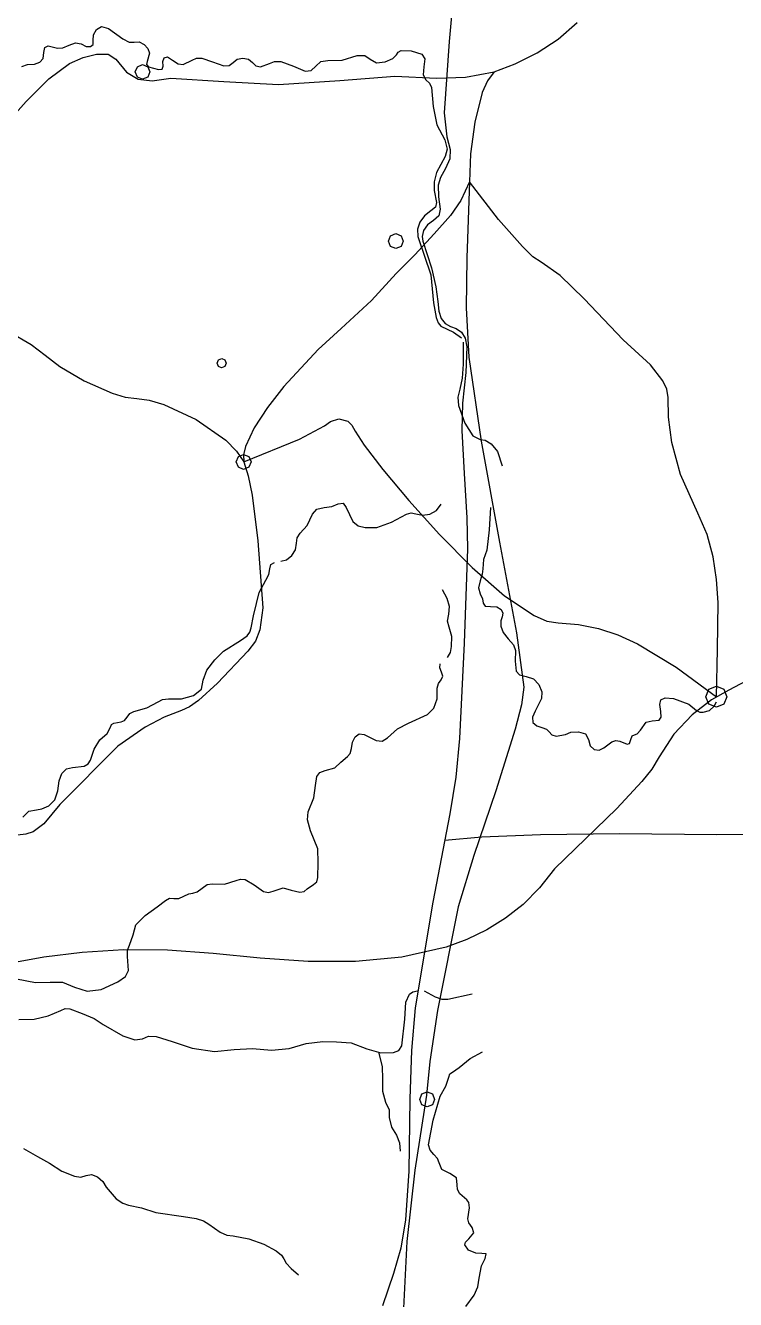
# Model space of a CAD drawing. Extents: x 59 to 518, y 17 to 555.
# Drawn here: x 358.9 to 417, y 130.7 to 234.8 of the extents above; entities that cross this region are included whole.
import ezdxf

# ---------------------------------------------------------------- set-up
doc = ezdxf.new("R2010")
doc.units = 0

msp = doc.modelspace()

# ---------------------------------------------------------------- linework, layer by layer
at = {"layer": '1'}
for p, q in [((394.32017, 241.844626), (393.569326, 233.506992)), ((364.495595, 234.054907), (364.737264, 234.494722)), ((364.737264, 234.494722), (365.161695, 234.725515)), ((365.161695, 234.725515), (365.730027, 234.564393)), ((365.730027, 234.564393), (366.906449, 233.719361)), ((402.492123, 233.703118), (404.045817, 235.049943)), ((362.499908, 233.21458), (363.030032, 233.402952)), ((363.030032, 233.402952), (363.500824, 233.310271)), ((363.500824, 233.310271), (363.907769, 233.099024)), ((364.461309, 233.251335), (364.475547, 233.588965)), ((364.475547, 233.588965), (364.495595, 234.054907)), ((366.906449, 233.719361), (367.406323, 233.456867)), ((367.406323, 233.456867), (367.820937, 233.449263)), ((367.820937, 233.449263), (368.222481, 233.464725)), ((368.222481, 233.464725), (368.630871, 233.257838)), ((393.569326, 233.506992), (393.16588, 227.675026)), ((400.767674, 232.569576), (402.492123, 233.703118)), ((360.37552, 232.127746), (360.435544, 232.613183)), ((360.435544, 232.613183), (360.511716, 233.020414)), ((360.511716, 233.020414), (360.78325, 233.15324)), ((360.78325, 233.15324), (361.548204, 232.961727)), ((361.548204, 232.961727), (361.982087, 232.986917)), ((361.982087, 232.986917), (362.499908, 233.21458)), ((363.647512, 232.198601), (364.757253, 232.477449)), ((363.907769, 233.099024), (364.24999, 233.0837)), ((364.24999, 233.0837), (364.461309, 233.251335)), ((364.757253, 232.477449), (365.701167, 232.45745)), ((365.701167, 232.45745), (366.326356, 232.054735)), ((368.630871, 233.257838), (368.947915, 232.92018)), ((369.075417, 232.543332), (368.88408, 231.881611)), ((368.947915, 232.92018), (369.075417, 232.543332)), ((370.285924, 232.160438), (370.552265, 232.243148)), ((370.552265, 232.243148), (370.955362, 231.9863)), ((384.824422, 231.9863), (386.051248, 232.360641)), ((386.051248, 232.360641), (386.675095, 232.368242)), ((386.675095, 232.368242), (387.122762, 232.055797)), ((388.974627, 232.105158), (389.282462, 232.404693)), ((389.282462, 232.404693), (389.408392, 232.625587)), ((389.408392, 232.625587), (389.665224, 232.761615)), ((389.665224, 232.761615), (390.468142, 232.752884)), ((390.468142, 232.752884), (391.355155, 232.456419)), ((391.355155, 232.456419), (391.583703, 232.086285)), ((398.985216, 231.668213), (400.767674, 232.569576)), ((358.647807, 231.456964), (359.111924, 231.637755)), ((359.111924, 231.637755), (359.681333, 231.653095)), ((359.681333, 231.653095), (360.113324, 231.812071)), ((360.113324, 231.812071), (360.37552, 232.127746)), ((360.855131, 230.454517), (362.524836, 231.70478)), ((362.524836, 231.70478), (363.647512, 232.198601)), ((366.326356, 232.054735), (367.189657, 231.009871)), ((367.916086, 231.021), (368.091901, 231.44301)), ((368.091901, 231.44301), (368.514043, 231.617899)), ((368.514043, 231.617899), (368.936005, 231.442862)), ((368.88408, 231.881611), (368.840716, 231.622585)), ((368.840716, 231.622585), (369.006273, 231.428912)), ((368.936005, 231.442862), (369.112, 231.021)), ((369.006273, 231.428912), (369.807738, 231.202561)), ((369.807738, 231.202561), (370.12372, 231.252749)), ((370.12372, 231.252749), (370.191953, 231.498762)), ((370.16345, 231.868775), (370.285924, 232.160438)), ((370.191953, 231.498762), (370.16345, 231.868775)), ((370.955362, 231.9863), (371.412516, 231.672719)), ((371.412516, 231.672719), (371.836332, 231.620514)), ((371.836332, 231.620514), (372.559082, 231.9863)), ((372.559082, 231.9863), (372.928263, 232.15076)), ((372.928263, 232.15076), (373.369411, 232.151841)), ((373.369411, 232.151841), (374.231602, 231.846953)), ((374.231602, 231.846953), (375.145822, 231.524382)), ((375.145822, 231.524382), (375.593474, 231.542699)), ((375.593474, 231.542699), (375.904472, 231.77675)), ((375.904472, 231.77675), (376.232345, 232.051337)), ((376.232345, 232.051337), (376.705011, 232.1428)), ((376.705011, 232.1428), (377.178337, 232.051238)), ((377.178337, 232.051238), (377.508192, 231.77675)), ((377.508192, 231.77675), (377.783506, 231.511252)), ((377.783506, 231.511252), (378.151259, 231.428647)), ((378.151259, 231.428647), (378.900952, 231.707606)), ((378.900952, 231.707606), (379.303624, 231.870831)), ((379.303624, 231.870831), (379.823638, 231.864327)), ((379.823638, 231.864327), (380.850042, 231.498762)), ((380.850042, 231.498762), (381.810388, 231.080457)), ((382.283252, 231.126296), (382.664372, 231.498762)), ((382.664372, 231.498762), (383.089787, 231.868776)), ((383.089787, 231.868776), (383.665287, 231.951419)), ((383.665287, 231.951419), (384.824422, 231.9863)), ((387.122762, 232.055797), (387.626853, 231.767363)), ((387.626853, 231.767363), (388.33345, 231.838266)), ((388.33345, 231.838266), (388.974627, 232.105158)), ((391.511652, 231.428914), (391.452523, 230.775723)), ((391.583703, 232.086285), (391.511652, 231.428914)), ((397.257496, 231.017927), (398.985216, 231.668213)), ((358.981367, 228.598227), (360.855131, 230.454517)), ((367.189657, 231.009871), (368.139807, 230.434741)), ((368.091901, 230.59899), (367.916086, 231.021)), ((368.514043, 230.424101), (368.091901, 230.59899)), ((368.139807, 230.434741), (369.306387, 230.28076)), ((368.936185, 230.59899), (368.514043, 230.424101)), ((369.112, 231.021), (368.936185, 230.59899)), ((369.306387, 230.28076), (370.818976, 230.499345)), ((370.818976, 230.499345), (375.160645, 230.24023)), ((375.160645, 230.24023), (379.631696, 229.981116)), ((379.631696, 229.981116), (384.642936, 230.326661)), ((381.810388, 231.080457), (382.283252, 231.126296)), ((384.642936, 230.326661), (389.135866, 230.672206)), ((389.135866, 230.672206), (392.553878, 230.503358)), ((391.452523, 230.775723), (391.668064, 230.383809)), ((391.668064, 230.383809), (391.962649, 230.096408)), ((392.553878, 230.503358), (394.925119, 230.579486)), ((394.925119, 230.579486), (397.257496, 231.017927)), ((396.723342, 230.291972), (396.285147, 229.322716)), ((397.25653, 231.018217), (396.723342, 230.291972)), ((391.962649, 230.096408), (392.140653, 229.756754)), ((392.140653, 229.756754), (392.270695, 228.197303)), ((396.285147, 229.322716), (395.66427, 226.914362)), ((356.822196, 226.17959), (358.981367, 228.598227)), ((392.270695, 228.197303), (392.558694, 226.690774)), ((393.16588, 227.675026), (393.397302, 225.716756)), ((392.558694, 226.690774), (393.218475, 225.45385)), ((395.66427, 226.914362), (395.334963, 224.311541)), ((393.218475, 225.45385), (393.418521, 224.711366)), ((393.397302, 225.716756), (393.663119, 224.680121)), ((393.253312, 224.112684), (392.540219, 222.797486)), ((393.418521, 224.711366), (393.253312, 224.112684)), ((393.632152, 223.918719), (393.283355, 223.124906)), ((393.663119, 224.680121), (393.632152, 223.918719)), ((395.334963, 224.311541), (395.23829, 222.032637)), ((393.283355, 223.124906), (392.860248, 222.392144)), ((392.352955, 222.025572), (392.348086, 221.325394)), ((392.540219, 222.797486), (392.352955, 222.025572)), ((392.860248, 222.392144), (392.669479, 221.756484)), ((395.236948, 222.031312), (394.520408, 220.515545)), ((395.23829, 222.032637), (395.016261, 215.811556)), ((397.613343, 218.964621), (395.236948, 222.031312)), ((392.348086, 221.325394), (392.547625, 220.333119)), ((392.669479, 221.756484), (392.706212, 220.820916)), ((392.706212, 220.820916), (392.850013, 219.798349)), ((392.454894, 219.973838), (392.067981, 219.653584)), ((392.547625, 220.333119), (392.454894, 219.973838)), ((392.850013, 219.798349), (392.722236, 219.24865)), ((394.520408, 220.515545), (393.690065, 219.274846)), ((391.180701, 218.739141), (390.991112, 218.15444)), ((391.553053, 219.258424), (391.180701, 218.739141)), ((392.067981, 219.653584), (391.553053, 219.258424)), ((392.30193, 218.861236), (391.795066, 218.511452)), ((392.722236, 219.24865), (392.30193, 218.861236)), ((393.690065, 219.274846), (392.358288, 217.770122)), ((399.562778, 216.734529), (397.613343, 218.964621)), ((388.790819, 217.631708), (389.217812, 217.812771)), ((389.217812, 217.812771), (389.647602, 217.631721)), ((392.358288, 217.770122), (390.758885, 216.069384)), ((390.991112, 218.15444), (391.024471, 217.563024)), ((391.48234, 218.048657), (391.363421, 217.574817)), ((391.795066, 218.511452), (391.48234, 218.048657)), ((388.612799, 217.194), (388.790819, 217.631708)), ((388.790819, 216.756292), (388.612799, 217.194)), ((389.217812, 216.575229), (388.790819, 216.756292)), ((389.647583, 216.756292), (389.217812, 216.575229)), ((389.826, 217.194), (389.647583, 216.756292)), ((389.647602, 217.631721), (389.826, 217.194)), ((391.024471, 217.563024), (392.067981, 214.428244)), ((391.363421, 217.574817), (391.437979, 217.191896)), ((391.437979, 217.191896), (392.129597, 214.995685)), ((400.429997, 215.912918), (399.562778, 216.734529)), ((390.758885, 216.069384), (389.247858, 214.542212)), ((395.016261, 215.811556), (394.97293, 211.729163)), ((401.112098, 215.465072), (400.429997, 215.912918)), ((389.247858, 214.542212), (387.217804, 212.339958)), ((392.129597, 214.995685), (392.491182, 213.442034)), ((402.643499, 214.377573), (401.112098, 215.465072)), ((392.067981, 214.428244), (392.304826, 212.154638)), ((404.627833, 212.470034), (402.643499, 214.377573)), ((392.491182, 213.442034), (392.647649, 212.239616)), ((407.796168, 209.130252), (404.627833, 212.470034)), ((387.217804, 212.339958), (384.754888, 210.049592)), ((392.304826, 212.154638), (392.510346, 210.948995)), ((392.647649, 212.239616), (392.720696, 211.461608)), ((392.720696, 211.461608), (392.928812, 210.86246)), ((394.97293, 211.729163), (395.182904, 207.690537)), ((392.510346, 210.948995), (392.677696, 210.509092)), ((392.677696, 210.509092), (392.904415, 210.246424)), ((392.928812, 210.86246), (393.255462, 210.447329)), ((393.255462, 210.447329), (393.684109, 210.221376)), ((357.621185, 209.785287), (359.395324, 208.726878)), ((384.754888, 210.049592), (382.856479, 208.316073)), ((392.904415, 210.246424), (393.924824, 209.731987)), ((393.684109, 210.221376), (394.159813, 210.041702)), ((393.924824, 209.731987), (394.576935, 209.272054)), ((394.159813, 210.041702), (394.586205, 209.73278)), ((394.586205, 209.73278), (394.893337, 209.250821)), ((359.395324, 208.726878), (360.537511, 207.862736)), ((382.856479, 208.316073), (380.064409, 205.294991)), ((394.721, 208.923), (394.71196, 207.137551)), ((394.893337, 209.250821), (395.011259, 208.552036)), ((395.011259, 208.552036), (394.946127, 206.441856)), ((410.026997, 207.070078), (407.796168, 209.130252)), ((360.537511, 207.862736), (361.748446, 206.944783)), ((374.60552, 207.208469), (374.710515, 207.49241)), ((374.710515, 207.49241), (374.978758, 207.602521)), ((374.978758, 207.602521), (375.243649, 207.492411)), ((375.243649, 207.492411), (375.345293, 207.208469)), ((395.182904, 207.690537), (396.194046, 200.831294)), ((361.748446, 206.944783), (363.745093, 205.767639)), ((374.70615, 206.93511), (374.60552, 207.208469)), ((374.965, 206.825), (374.70615, 206.93511)), ((374.972, 206.825), (374.965, 206.825)), ((375.242537, 206.935184), (374.972, 206.825)), ((375.345293, 207.208469), (375.242537, 206.935184)), ((394.71196, 207.137551), (394.63215, 205.97348)), ((394.946127, 206.441856), (394.66589, 203.945126)), ((411.050387, 205.775425), (410.026997, 207.070078)), ((363.745093, 205.767639), (366.017103, 204.752486)), ((380.064409, 205.294991), (378.72226, 203.594235)), ((394.63215, 205.97348), (394.441248, 205.09043)), ((411.364444, 205.095251), (411.050387, 205.775425)), ((366.017103, 204.752486), (367.096887, 204.437276)), ((367.096887, 204.437276), (368.054131, 204.320506)), ((368.054131, 204.320506), (369.056364, 204.19344)), ((369.056364, 204.19344), (370.256009, 203.838564)), ((394.441248, 205.09043), (394.290717, 204.439286)), ((394.290717, 204.439286), (394.336606, 203.748951)), ((411.480218, 204.405862), (411.364444, 205.095251)), ((411.518015, 202.800858), (411.480218, 204.405862)), ((370.256009, 203.838564), (372.903313, 202.603321)), ((378.72226, 203.594235), (377.623506, 201.922734)), ((394.336606, 203.748951), (394.859289, 202.30138)), ((394.66589, 203.945126), (394.622543, 201.70893)), ((372.903313, 202.603321), (375.307599, 200.930656)), ((381.339358, 200.996557), (383.372768, 202.10075)), ((383.372768, 202.10075), (383.865283, 202.451301)), ((383.865283, 202.451301), (384.552498, 202.649849)), ((384.552498, 202.649849), (385.283171, 202.458931)), ((385.283171, 202.458931), (385.61754, 202.143214)), ((385.61754, 202.143214), (385.906058, 201.641082)), ((394.859289, 202.30138), (395.512456, 201.274049)), ((411.782592, 200.720134), (411.518015, 202.800858)), ((376.778658, 199.13566), (381.339358, 200.996557)), ((377.623506, 201.922734), (376.923751, 200.397537)), ((385.906058, 201.641082), (386.632989, 200.504549)), ((394.622543, 201.70893), (394.801445, 198.198834)), ((395.512456, 201.274049), (396.113769, 200.97776)), ((375.307599, 200.930656), (376.203471, 200.029002)), ((376.203471, 200.029002), (376.780421, 199.136446)), ((376.923751, 200.397537), (376.772124, 199.72638)), ((386.632989, 200.504549), (388.157766, 198.512369)), ((396.113769, 200.97776), (396.51443, 200.914839)), ((396.194046, 200.831294), (397.704158, 192.593443)), ((396.51443, 200.914839), (397.019302, 200.629966)), ((397.019302, 200.629966), (397.524108, 199.978978)), ((397.524108, 199.978978), (397.924569, 198.81771)), ((412.500729, 198.120962), (411.782592, 200.720134)), ((376.170327, 199.136), (376.347024, 199.573708)), ((376.347024, 198.698292), (376.170327, 199.136)), ((376.347024, 199.573708), (376.77534, 199.754771)), ((376.772124, 199.72638), (376.778598, 199.135692)), ((376.77534, 199.754771), (377.203168, 199.573721)), ((376.778598, 199.135692), (376.778658, 199.13566)), ((376.780421, 199.136446), (377.144932, 197.99695)), ((377.203168, 199.573721), (377.38, 199.136)), ((377.38, 199.136), (377.203347, 198.698292)), ((376.77534, 198.517229), (376.347024, 198.698292)), ((377.203347, 198.698292), (376.77534, 198.517229)), ((377.144932, 197.99695), (377.460855, 196.435211)), ((388.157766, 198.512369), (390.273845, 195.974975)), ((394.801445, 198.198834), (395.012758, 194.581183)), ((413.899208, 194.960612), (412.500729, 198.120962)), ((377.460855, 196.435211), (377.94692, 192.688974)), ((390.273845, 195.974975), (392.774679, 193.202801)), ((381.964051, 193.95357), (382.396026, 194.882387)), ((382.396026, 194.882387), (382.765934, 195.290091)), ((382.765934, 195.290091), (383.346581, 195.42253)), ((383.346581, 195.42253), (383.9944, 195.50756)), ((383.9944, 195.50756), (384.512773, 195.7141)), ((384.512773, 195.7141), (384.901632, 195.774855)), ((384.901632, 195.774855), (385.160911, 195.42253)), ((385.160911, 195.42253), (385.711551, 194.277506)), ((388.876001, 194.212862), (390.096475, 194.882389)), ((390.096475, 194.882389), (390.467711, 194.990388)), ((390.467711, 194.990388), (390.863191, 194.903952)), ((390.863191, 194.903952), (391.393668, 194.794558)), ((391.393668, 194.794558), (391.997103, 194.871497)), ((391.997103, 194.871497), (392.551988, 195.159043)), ((392.551988, 195.159043), (392.936811, 195.681473)), ((396.946, 195.403), (396.85957, 193.583377)), ((414.659324, 193.201292), (413.899208, 194.960612)), ((381.40243, 193.316368), (381.964051, 193.95357)), ((385.711551, 194.277506), (386.14491, 193.915702)), ((386.14491, 193.915702), (386.715951, 193.78071)), ((386.715951, 193.78071), (387.666332, 193.769906)), ((387.666332, 193.769906), (388.876001, 194.212862)), ((395.012758, 194.581183), (395.066645, 192.022326)), ((377.94692, 192.688974), (378.335811, 187.213246)), ((381.1001, 192.48496), (381.162167, 192.945213)), ((381.162167, 192.945213), (381.40243, 193.316368)), ((392.774679, 193.202801), (395.453723, 190.506281)), ((396.85957, 193.583377), (396.669423, 191.91933)), ((415.158049, 191.387769), (414.659324, 193.201292)), ((380.711209, 191.49119), (381.019077, 191.963734)), ((381.019077, 191.963734), (381.1001, 192.48496)), ((395.066645, 192.022326), (394.793243, 184.316545)), ((396.669423, 191.91933), (396.388745, 191.153936)), ((397.704158, 192.593443), (399.076886, 185.164964)), ((378.907236, 190.389621), (378.995017, 190.748725)), ((378.995017, 190.748725), (379.285369, 190.929633)), ((379.804, 191.016), (380.273761, 191.148291)), ((380.273761, 191.148291), (380.711209, 191.49119)), ((396.388745, 191.153936), (396.320527, 190.38828)), ((415.444711, 189.530332), (415.158049, 191.387769)), ((378.593926, 189.460673), (378.835661, 189.933283)), ((378.835661, 189.933283), (378.907236, 190.389621)), ((395.453723, 190.506281), (398.104432, 188.195848)), ((396.287118, 189.974302), (396.11014, 189.42939)), ((396.320527, 190.38828), (396.287118, 189.974302)), ((378.043241, 188.478013), (378.593926, 189.460673)), ((393.412001, 187.9812), (393.023241, 188.683093)), ((396.11014, 189.42939), (395.985615, 188.858482)), ((395.985615, 188.858482), (396.109566, 188.36652)), ((415.568637, 187.639272), (415.444711, 189.530332)), ((377.567917, 186.56645), (377.816405, 187.559913)), ((377.816405, 187.559913), (378.043241, 188.478013)), ((393.606348, 187.334567), (393.412001, 187.9812)), ((396.109566, 188.36652), (396.299145, 187.948827)), ((396.299145, 187.948827), (396.371018, 187.582959)), ((396.371018, 187.582959), (396.521273, 187.347994)), ((398.104432, 188.195848), (400.520258, 186.581938)), ((415.525599, 183.797445), (415.568637, 187.639272)), ((377.384253, 185.572723), (377.567917, 186.56645)), ((378.335811, 187.213246), (378.102979, 185.42652)), ((393.448287, 186.133015), (393.54147, 186.695903)), ((393.54147, 186.695903), (393.606348, 187.334567)), ((396.521273, 187.347994), (396.946, 187.32301)), ((396.946, 187.32301), (397.480837, 187.299771)), ((397.480837, 187.299771), (397.826399, 187.08762)), ((397.923898, 186.486576), (397.803325, 186.154072)), ((397.826399, 187.08762), (397.976235, 186.784055)), ((397.976235, 186.784055), (397.923898, 186.486576)), ((400.520258, 186.581938), (401.575546, 186.133188)), ((377.285723, 185.216402), (377.384253, 185.572723)), ((378.102979, 185.42652), (377.733655, 184.49853)), ((393.573881, 185.626813), (393.448287, 186.133015)), ((393.800761, 184.881573), (393.573881, 185.626813)), ((397.803325, 186.154072), (397.800955, 185.710378)), ((397.800955, 185.710378), (397.981941, 185.201199)), ((401.575546, 186.133188), (402.494658, 185.974982)), ((402.494658, 185.974982), (404.156788, 185.860587)), ((404.156788, 185.860587), (405.781726, 185.528929)), ((405.781726, 185.528929), (407.381495, 184.997296)), ((375.138122, 183.671962), (376.520302, 184.535913)), ((376.520302, 184.535913), (377.049512, 184.924805)), ((377.049512, 184.924805), (377.285723, 185.216402)), ((377.733655, 184.49853), (377.126141, 183.671016)), ((393.757546, 184.050166), (393.800761, 184.881573)), ((397.981941, 185.201199), (398.411436, 184.672246)), ((398.411436, 184.672246), (398.830298, 184.174995)), ((399.076886, 185.164964), (399.675874, 180.733837)), ((407.381495, 184.997296), (408.968115, 184.282977)), ((374.414446, 182.959132), (375.138122, 183.671962)), ((377.126141, 183.671016), (374.646958, 181.041768)), ((393.45504, 183.153673), (393.679219, 183.557404)), ((393.679219, 183.557404), (393.757546, 184.050166)), ((394.793243, 184.316545), (394.434116, 176.525526)), ((398.830298, 184.174995), (399.001941, 183.716308)), ((399.001941, 183.716308), (398.967765, 182.861446)), ((408.968115, 184.282977), (412.150001, 182.375435)), ((415.423558, 179.944612), (415.525599, 183.797445)), ((373.755592, 182.116922), (374.414446, 182.959132)), ((392.814381, 182.299072), (392.849543, 182.635135)), ((392.957449, 181.954807), (392.814381, 182.299072)), ((398.967765, 182.861446), (399.055033, 182.025275)), ((412.150001, 182.375435), (415.423558, 179.944612)), ((373.323793, 180.561532), (373.47487, 181.306816)), ((373.47487, 181.306816), (373.755592, 182.116922)), ((392.699641, 181.035387), (392.935973, 181.339035)), ((392.935973, 181.339035), (393.068171, 181.62668)), ((393.068171, 181.62668), (392.957449, 181.954807)), ((399.055033, 182.025275), (399.340083, 181.7244)), ((399.340083, 181.7244), (399.873344, 181.606616)), ((399.873344, 181.606616), (400.480567, 181.412132)), ((400.480567, 181.412132), (400.917962, 180.937091)), ((419.15684, 181.928611), (416.438046, 180.474581)), ((372.66494, 180.043258), (373.323793, 180.561532)), ((374.646958, 181.041768), (373.086014, 179.631331)), ((392.590252, 179.783995), (392.601056, 180.658749)), ((392.601056, 180.658749), (392.699641, 181.035387)), ((399.675874, 180.733837), (399.488219, 179.295425)), ((400.917962, 180.937091), (401.146668, 180.344113)), ((401.146668, 180.344113), (401.127824, 179.795816)), ((414.563801, 179.946), (414.815331, 180.553747)), ((414.815331, 180.553747), (415.424577, 180.806423)), ((416.438046, 180.474581), (415.036834, 179.697039)), ((415.424577, 180.806423), (416.032322, 180.553428)), ((416.032322, 180.553428), (416.285, 179.946)), ((368.852441, 179.038857), (369.781213, 179.52472)), ((369.781213, 179.52472), (370.139027, 179.711085)), ((370.139027, 179.711085), (370.634491, 179.78401)), ((370.634491, 179.78401), (371.681973, 179.784011)), ((371.681973, 179.784011), (372.66494, 180.043258)), ((372.347252, 179.123859), (371.682791, 178.832676)), ((373.086014, 179.631331), (372.347252, 179.123859)), ((392.331137, 179.006433), (392.590252, 179.783995)), ((399.488219, 179.295425), (398.984657, 177.294064)), ((401.127824, 179.795816), (400.597247, 178.769411)), ((410.79145, 179.307315), (410.88234, 179.692586)), ((410.883883, 178.751951), (410.79145, 179.307315)), ((410.88234, 179.692586), (411.234969, 179.868507)), ((411.234969, 179.868507), (411.927753, 179.795821)), ((411.927753, 179.795821), (413.183023, 179.334521)), ((413.183023, 179.334521), (413.811233, 178.821098)), ((415.036834, 179.697039), (413.457391, 178.46587)), ((414.815331, 179.336931), (414.563801, 179.946)), ((415.424577, 179.085577), (414.815331, 179.336931)), ((414.855103, 178.821098), (415.245054, 179.170171)), ((415.245054, 179.170171), (415.425191, 179.519244)), ((416.032324, 179.33693), (415.424577, 179.085577)), ((416.285, 179.946), (416.032324, 179.33693)), ((367.028653, 178.006086), (367.243339, 178.282812)), ((367.243339, 178.282812), (367.474165, 178.575744)), ((367.474165, 178.575744), (367.794023, 178.747199)), ((367.794023, 178.747199), (368.852441, 179.038857)), ((370.277526, 178.288551), (368.734543, 177.460993)), ((371.682791, 178.832676), (370.277526, 178.288551)), ((390.257691, 177.796805), (391.812731, 178.487895)), ((391.812731, 178.487895), (392.331137, 179.006433)), ((400.597247, 178.769411), (400.392912, 178.268843)), ((400.392912, 178.268843), (400.429678, 177.846726)), ((410.743566, 178.029023), (410.911422, 178.269672)), ((410.911422, 178.269672), (410.883883, 178.751951)), ((413.457391, 178.46587), (411.942703, 176.878306)), ((413.811233, 178.821098), (414.080799, 178.673908)), ((414.080799, 178.673908), (414.357773, 178.690262)), ((414.357773, 178.690262), (414.855103, 178.821098)), ((365.623343, 176.932823), (365.893262, 177.451096)), ((365.893262, 177.451096), (365.967533, 177.66447)), ((365.967533, 177.66447), (366.163313, 177.796817)), ((366.163313, 177.796817), (366.757213, 177.883248)), ((368.734543, 177.460993), (366.499081, 175.895106)), ((366.757213, 177.883248), (367.028653, 178.006086)), ((388.529441, 176.587135), (389.361156, 177.321616)), ((389.361156, 177.321616), (390.257691, 177.796805)), ((398.984657, 177.294064), (397.386218, 172.266686)), ((400.429678, 177.846726), (400.735067, 177.578604)), ((400.735067, 177.578604), (401.144536, 177.435829)), ((401.144536, 177.435829), (401.527481, 177.30668)), ((401.527481, 177.30668), (401.753298, 177.079436)), ((401.753298, 177.079436), (401.97138, 176.831268)), ((403.080448, 176.868475), (403.519893, 177.038949)), ((403.519893, 177.038949), (404.149936, 177.078157)), ((404.149936, 177.078157), (404.715223, 176.908014)), ((408.953862, 176.922416), (409.211367, 177.217724)), ((409.211367, 177.217724), (409.698552, 177.863173)), ((409.698552, 177.863173), (410.185737, 177.985014)), ((410.185737, 177.985014), (410.743566, 178.029023)), ((364.543316, 175.658505), (365.029311, 176.414286)), ((365.029311, 176.414286), (365.623343, 176.932823)), ((385.591871, 175.723186), (385.668843, 176.238863)), ((385.668843, 176.238863), (385.88353, 176.67361)), ((385.88353, 176.67361), (386.21159, 176.913955)), ((386.21159, 176.913955), (386.628681, 176.846426)), ((386.628681, 176.846426), (387.611605, 176.360387)), ((387.611605, 176.360387), (388.098899, 176.323941)), ((388.098899, 176.323941), (388.529441, 176.587135)), ((394.434116, 176.525526), (394.11719, 173.359087)), ((401.97138, 176.831268), (402.339084, 176.713606)), ((402.339084, 176.713606), (403.080448, 176.868475)), ((404.715223, 176.908014), (404.960398, 176.450434)), ((404.960398, 176.450434), (405.097623, 175.930242)), ((406.214878, 175.755816), (406.87682, 176.269856)), ((406.87682, 176.269856), (407.214158, 176.373005)), ((407.214158, 176.373005), (407.538498, 176.312145)), ((407.538498, 176.312145), (408.122256, 176.067759)), ((408.122256, 176.067759), (408.332246, 176.135338)), ((408.332246, 176.135338), (408.444077, 176.450434)), ((408.444077, 176.450434), (408.544023, 176.747726)), ((408.544023, 176.747726), (408.722683, 176.835402)), ((408.722683, 176.835402), (408.953862, 176.922416)), ((411.942703, 176.878306), (410.735756, 175.031581)), ((366.499081, 175.895106), (361.747171, 171.143196)), ((364.25179, 174.772816), (364.543316, 175.658505)), ((384.72792, 174.599946), (385.25713, 175.064465)), ((385.25713, 175.064465), (385.493342, 175.316898)), ((385.493342, 175.316898), (385.591871, 175.723186)), ((405.097623, 175.930242), (405.430871, 175.632697)), ((405.430871, 175.632697), (405.842502, 175.570365)), ((405.842502, 175.570365), (406.214878, 175.755816)), ((410.735756, 175.031581), (410.138554, 174.039093)), ((361.918879, 173.671271), (362.277962, 174.041222)), ((362.277962, 174.041222), (362.78283, 174.168156)), ((362.78283, 174.168156), (363.74419, 174.27615)), ((363.74419, 174.27615), (364.058728, 174.459709)), ((364.058728, 174.459709), (364.25179, 174.772816)), ((383.43182, 173.908856), (384.241928, 174.124888)), ((384.241928, 174.124888), (384.72792, 174.599946)), ((410.138554, 174.039093), (409.340894, 173.005112)), ((361.57351, 172.267396), (361.689441, 173.074571)), ((361.689441, 173.074571), (361.918879, 173.671271)), ((382.654299, 172.699186), (382.75149, 173.433667)), ((382.75149, 173.433667), (383.006625, 173.744154)), ((383.006625, 173.744154), (383.43182, 173.908856)), ((394.11719, 173.359087), (393.629079, 170.363566)), ((409.340894, 173.005112), (407.275412, 170.808619)), ((361.32778, 171.514037), (361.57351, 172.267396)), ((382.513894, 171.684116), (382.654299, 172.699186)), ((397.386218, 172.266686), (395.593377, 166.980083)), ((360.285459, 170.784926), (360.839031, 171.036075)), ((361.747171, 171.143196), (360.443262, 169.566324)), ((360.839031, 171.036075), (361.32778, 171.514037)), ((382.049639, 170.539136), (382.513894, 171.684116)), ((407.275412, 170.808619), (402.182326, 165.873141)), ((358.72202, 170.107346), (359.21895, 170.604011)), ((359.21895, 170.604011), (359.84526, 170.712006)), ((359.84526, 170.712006), (360.285459, 170.784926)), ((382.000968, 169.88447), (382.049639, 170.539136)), ((382.243932, 168.994857), (382.000968, 169.88447)), ((393.629079, 170.363566), (392.237902, 163.156909)), ((358.979001, 168.709651), (358.294541, 168.637416)), ((359.552307, 168.907451), (358.979001, 168.709651)), ((360.443262, 169.566324), (359.552307, 168.907451)), ((382.82716, 167.515136), (382.243932, 168.994857)), ((401.057379, 168.679704), (407.511839, 168.768581)), ((407.511839, 168.768581), (415.4564, 168.696196)), ((415.4564, 168.696196), (423.291902, 168.745805)), ((393.224, 168.233), (396.244329, 168.483273)), ((396.244329, 168.483273), (401.057379, 168.679704)), ((382.859572, 166.381267), (382.82716, 167.515136)), ((395.593377, 166.980083), (394.318954, 162.762637)), ((382.82716, 165.182576), (382.859572, 166.381267)), ((402.182326, 165.873141), (400.96905, 164.316641)), ((373.377204, 164.307644), (373.786275, 164.603276)), ((373.786275, 164.603276), (374.187309, 164.663993)), ((374.187309, 164.663993), (375.213184, 164.631714)), ((375.213184, 164.631714), (376.174499, 164.923284)), ((376.174499, 164.923284), (376.525413, 165.039425)), ((376.525413, 165.039425), (376.908804, 165.009714)), ((376.908804, 165.009714), (377.643109, 164.577563)), ((377.643109, 164.577563), (378.388394, 164.026878)), ((381.963209, 164.232195), (382.492419, 164.610019)), ((382.492419, 164.610019), (382.752939, 164.827407)), ((382.752939, 164.827407), (382.82716, 165.182576)), ((371.47776, 163.46137), (371.88681, 163.638161)), ((371.88681, 163.638161), (372.279655, 163.831157)), ((372.279655, 163.831157), (372.631919, 163.886472)), ((372.631919, 163.886472), (372.984338, 163.995805)), ((372.984338, 163.995805), (373.377204, 164.307644)), ((378.388394, 164.026878), (378.797465, 163.933734)), ((378.797465, 163.933734), (379.198499, 164.059334)), ((379.198499, 164.059334), (379.997495, 164.329429)), ((379.997495, 164.329429), (380.667109, 164.145764)), ((380.667109, 164.145764), (381.379982, 163.9621)), ((381.379982, 163.9621), (381.736385, 164.036376)), ((381.736385, 164.036376), (381.963209, 164.232195)), ((400.96905, 164.316641), (399.636556, 162.975043)), ((368.733297, 162.061336), (369.694349, 162.76323)), ((369.694349, 162.76323), (370.385616, 163.303287)), ((370.385616, 163.303287), (370.715009, 163.468029)), ((370.715009, 163.468029), (371.076879, 163.454673)), ((371.076879, 163.454673), (371.47776, 163.46137)), ((392.237902, 163.156909), (390.805449, 154.524966)), ((394.318954, 162.762637), (392.634225, 154.295668)), ((399.636556, 162.975043), (398.195222, 161.834424)), ((367.966449, 161.29462), (368.733297, 162.061336)), ((398.195222, 161.834424), (396.655425, 160.880863)), ((367.44822, 159.6528), (367.739614, 160.473711)), ((367.739614, 160.473711), (367.966449, 161.29462)), ((396.655425, 160.880863), (395.027542, 160.100438)), ((367.288864, 159.24387), (367.44822, 159.6528)), ((393.321953, 159.479228), (389.719161, 158.658765)), ((395.027542, 160.100438), (393.321953, 159.479228)), ((360.429264, 158.658807), (357.615752, 158.147841)), ((363.558689, 159.040177), (360.429264, 158.658807)), ((366.947306, 159.247398), (363.558689, 159.040177)), ((370.538392, 159.235917), (366.947306, 159.247398)), ((367.27536, 158.713399), (367.288864, 159.24387)), ((367.36179, 157.57953), (367.27536, 158.713399)), ((374.275226, 158.961181), (370.538392, 159.235917)), ((378.125083, 158.570682), (374.275226, 158.961181)), ((382.037705, 158.315865), (378.125083, 158.570682)), ((385.930071, 158.308101), (382.037705, 158.315865)), ((389.719161, 158.658765), (385.930071, 158.308101)), ((367.107962, 157.081262), (367.36179, 157.57953)), ((358.20336, 156.888091), (359.747772, 156.596521)), ((359.747772, 156.596521), (360.96807, 156.6288)), ((360.96807, 156.6288), (361.961797, 156.607369)), ((361.961797, 156.607369), (362.95526, 156.197001)), ((365.11531, 156.02414), (366.497709, 156.639779)), ((366.497709, 156.639779), (367.107962, 157.081262)), ((362.95526, 156.197001), (363.970595, 155.883691)), ((363.970595, 155.883691), (365.11531, 156.02414)), ((390.02555, 154.973303), (390.327846, 155.630516)), ((390.327846, 155.630516), (390.600856, 155.834186)), ((390.600856, 155.834186), (390.976812, 155.909574)), ((391.527, 155.899), (392.442013, 155.409037)), ((392.442013, 155.409037), (392.986005, 155.21464)), ((392.986005, 155.21464), (393.47609, 155.214613)), ((393.47609, 155.214613), (395.44952, 155.663698)), ((360.779689, 153.863117), (361.83251, 154.295622)), ((361.83251, 154.295622), (362.182713, 154.453727)), ((362.182713, 154.453727), (362.565624, 154.438894)), ((362.565624, 154.438894), (363.56041, 154.063848)), ((389.940002, 153.604174), (390.02555, 154.973303)), ((390.805449, 154.524966), (390.505848, 151.035634)), ((392.634225, 154.295668), (391.986279, 150.126883)), ((358.405013, 153.56114), (359.64141, 153.604179)), ((359.64141, 153.604179), (360.779689, 153.863117)), ((363.56041, 154.063848), (364.552816, 153.647042)), ((364.552816, 153.647042), (365.28831, 153.144511)), ((365.28831, 153.144511), (366.899487, 152.221427)), ((389.70858, 151.416604), (389.940002, 153.604174)), ((366.899487, 152.221427), (367.878458, 151.911572)), ((368.51304, 151.990221), (368.987745, 152.198641)), ((368.987745, 152.198641), (369.635752, 152.179618)), ((369.635752, 152.179618), (370.93203, 151.762327)), ((367.878458, 151.911572), (368.51304, 151.990221)), ((370.93203, 151.762327), (372.573325, 151.228223)), ((372.573325, 151.228223), (374.38819, 150.953409)), ((374.38819, 150.953409), (375.986006, 151.112026)), ((375.986006, 151.112026), (377.49862, 151.185183)), ((377.49862, 151.185183), (379.039416, 151.055538)), ((379.039416, 151.055538), (380.49476, 151.185183)), ((380.49476, 151.185183), (381.877115, 151.603268)), ((381.877115, 151.603268), (383.25947, 151.762326)), ((383.25947, 151.762326), (384.367675, 151.746319)), ((384.367675, 151.746319), (385.56134, 151.644851)), ((385.56134, 151.644851), (386.858943, 151.156563)), ((386.858943, 151.156563), (387.98033, 150.839461)), ((389.018021, 150.868874), (389.471481, 151.034872)), ((389.471481, 151.034872), (389.70858, 151.416604)), ((390.505848, 151.035634), (390.351999, 147.087157)), ((387.81543, 150.818658), (388.112997, 149.697533)), ((387.98033, 150.839461), (389.018021, 150.868874)), ((391.986279, 150.126883), (391.727104, 147.383637)), ((394.405978, 149.628405), (395.291404, 150.37369)), ((395.291404, 150.37369), (396.306738, 150.924505)), ((388.112997, 149.697533), (388.133282, 148.713988)), ((393.541674, 148.850884), (393.628105, 149.130427)), ((393.628105, 149.130427), (393.84418, 149.272188)), ((393.84418, 149.272188), (394.405978, 149.628405)), ((388.133282, 148.713988), (388.132885, 147.717747)), ((392.850584, 147.295844), (393.293363, 148.105776)), ((393.293363, 148.105776), (393.541674, 148.850884)), ((388.132885, 147.717747), (388.368231, 146.819928)), ((390.351999, 147.087157), (390.28722, 141.160366)), ((391.727104, 147.383637), (390.776724, 141.249312)), ((391.174799, 147.037), (391.352819, 147.474708)), ((391.352819, 146.599292), (391.174799, 147.037)), ((391.352819, 147.474708), (391.779812, 147.655771)), ((391.779812, 147.655771), (392.209601, 147.474721)), ((392.388, 147.037), (392.209583, 146.599292)), ((392.209601, 147.474721), (392.388, 147.037)), ((392.27816, 145.340926), (392.850584, 147.295844)), ((388.368231, 146.819928), (388.674926, 146.168128)), ((388.674926, 146.168128), (388.686083, 145.555218)), ((391.779812, 146.418229), (391.352819, 146.599292)), ((392.209583, 146.599292), (391.779812, 146.418229)), ((388.686083, 145.555218), (388.87623, 144.763673)), ((388.87623, 144.763673), (389.263226, 144.107068)), ((391.900203, 143.321454), (392.27816, 145.340926)), ((389.263226, 144.107068), (389.519122, 143.480139)), ((358.765286, 143.031157), (359.93174, 142.372479)), ((389.519122, 143.480139), (389.577903, 142.793678)), ((392.035196, 142.873303), (391.900203, 143.321454)), ((392.332179, 142.522285), (392.035196, 142.873303)), ((359.93174, 142.372479), (360.892792, 141.832466)), ((360.892792, 141.832466), (361.91893, 141.162809)), ((392.629162, 142.203612), (392.332179, 142.522285)), ((392.764154, 141.852494), (392.629162, 142.203612)), ((392.969382, 141.291005), (392.764154, 141.852494)), ((361.91893, 141.162809), (362.944805, 140.763201)), ((362.944805, 140.763201), (363.461876, 140.688942)), ((363.461876, 140.688942), (363.90612, 140.817088)), ((363.90612, 140.817088), (364.344765, 140.899522)), ((364.344765, 140.899522), (364.823957, 140.698422)), ((364.823957, 140.698422), (365.254598, 140.31906)), ((390.28722, 141.160366), (390.020961, 137.178309)), ((390.776724, 141.249312), (390.123338, 135.428121)), ((393.628105, 140.988543), (392.969382, 141.291005)), ((394.189903, 140.610587), (393.628105, 140.988543)), ((394.233118, 140.038162), (394.189903, 140.610587)), ((365.254598, 140.31906), (365.54759, 139.866707)), ((365.54759, 139.866707), (366.357653, 138.905655)), ((394.269526, 139.679141), (394.233118, 140.038162)), ((394.459822, 139.303815), (394.269526, 139.679141)), ((366.357653, 138.905655), (366.896265, 138.542537)), ((366.896265, 138.542537), (367.36192, 138.398097)), ((395.010639, 138.828492), (394.459822, 139.303815)), ((395.194304, 138.609776), (395.010639, 138.828492)), ((395.248323, 138.180486), (395.194304, 138.609776)), ((367.36192, 138.398097), (368.42047, 138.160413)), ((368.42047, 138.160413), (369.6084, 137.793084)), ((369.6084, 137.793084), (371.85488, 137.447715)), ((395.09707, 137.273452), (395.248323, 138.180486)), ((371.85488, 137.447715), (372.891558, 137.307265)), ((372.891558, 137.307265), (373.482905, 137.119549)), ((373.482905, 137.119549), (373.9285, 136.842702)), ((373.9285, 136.842702), (374.857141, 136.173176)), ((390.020961, 137.178309), (389.630888, 134.882315)), ((395.18345, 136.931844), (395.09707, 137.273452)), ((395.464266, 136.54982), (395.18345, 136.931844)), ((395.583091, 136.119244), (395.464266, 136.54982)), ((374.857141, 136.173176), (375.410675, 135.943634)), ((375.410675, 135.943634), (375.91569, 135.892321)), ((375.91569, 135.892321), (377.200811, 135.64401)), ((377.200811, 135.64401), (378.42111, 135.201231)), ((390.123338, 135.428121), (389.826344, 129.412437)), ((394.914546, 135.37626), (395.1835, 135.631982)), ((395.1835, 135.631982), (395.583091, 136.119244)), ((378.42111, 135.201231), (379.436313, 134.661218)), ((379.436313, 134.661218), (379.879026, 134.302114)), ((389.630888, 134.882315), (389.01863, 132.807316)), ((394.854112, 135.133478), (394.914546, 135.37626)), ((395.171728, 134.721557), (394.854112, 135.133478)), ((395.762195, 134.465871), (395.171728, 134.721557)), ((396.25136, 134.436072), (395.762195, 134.465871)), ((396.599463, 134.408423), (396.25136, 134.436072)), ((396.527937, 134.018031), (396.599463, 134.408423)), ((379.879026, 134.302114), (380.06258, 133.991561)), ((380.06258, 133.991561), (380.251591, 133.643398)), ((380.251591, 133.643398), (380.667415, 133.214173)), ((396.040399, 132.414311), (396.23231, 133.424798)), ((396.23231, 133.424798), (396.527937, 134.018031)), ((380.667415, 133.214173), (381.27225, 132.695811)), ((389.01863, 132.807316), (388.128359, 130.148882)), ((395.915163, 131.711997), (396.040399, 132.414311)), ((395.613714, 131.028866), (395.915163, 131.711997)), ((394.927739, 130.112791), (395.613714, 131.028866))]:
    msp.add_line(p, q, dxfattribs=at)

doc.saveas('drawing.dxf')
